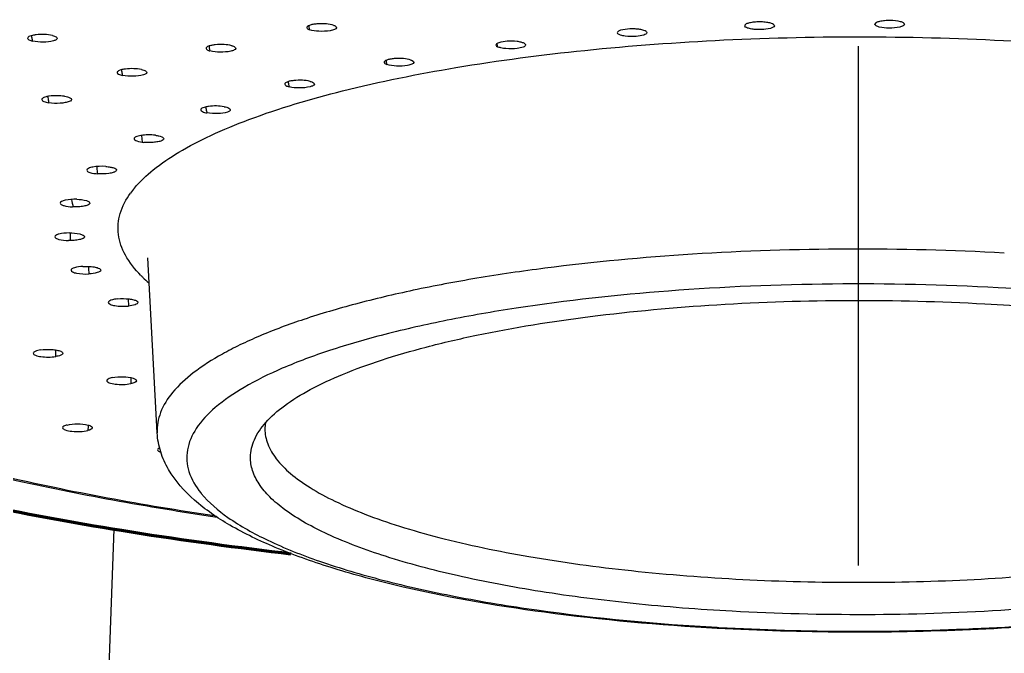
# Model space of a CAD drawing. Extents: x 40119 to 40713, y 15845 to 16265.
# Drawn here: x 40187.08 to 40203.67, y 16175.85 to 16186.53 of the extents above; entities that cross this region are included whole.
import ezdxf

# ---------------------------------------------------------------- set-up
doc = ezdxf.new("R2010")
doc.units = 0
doc.header["$LTSCALE"] = 7
doc.header["$MEASUREMENT"] = 0
doc.linetypes.add('CENTER', pattern=[2, 1.25, -0.25, 0.25, -0.25])
doc.layers.get('0').update_dxf_attribs({"color": 2, "linetype": 'CONTINUOUS'})
doc.layers.add('1', color=1, linetype='CENTER')
doc.layers.add('CL', color=1, linetype='CENTER')

msp = doc.modelspace()

# ---------------------------------------------------------------- linework, layer by layer
at = {"color": 7, "linetype": 'Continuous'}
for p, q in [((40199.29704, 16186.42099), (40199.29877, 16186.41531)), ((40199.79483, 16186.43151), (40199.79624, 16186.42037)), ((40201.4903, 16186.44479), (40201.48995, 16186.45039)), ((40189.15018, 16184.46149), (40189.14059, 16184.57626)), ((40188.39249, 16183.92884), (40188.38578, 16184.05209)), ((40188.26424, 16183.43232), (40188.26287, 16183.42742)), ((40188.17518, 16182.87113), (40188.17478, 16182.86538)), ((40189.39969, 16179.56325), (40189.23974, 16182.51125)), ((40188.66736, 16177.94388), (40187.94025, 16157.1253)), ((40198.83456, 16176.28852), (40198.86103, 16176.28706)), ((40198.83479, 16176.2888), (40198.86103, 16176.28706))]:
    msp.add_line(p, q, dxfattribs=at)
for centre, radius, start, end in [((40196.07399, 16187.30073), 4.21696, 191.972459, 192.373516), ((40190.17258, 16186.83883), 2.9524, 191.342657, 192.089369), ((40195.92909, 16187.26887), 4.0686, 192.372583, 192.962876), ((40190.03253, 16186.80869), 2.80914, 192.086617, 193.259378), ((40193.66355, 16186.77898), 3.46493, 191.579577, 192.153483), ((40200.92034, 16187.34807), 5.92847, 191.930893, 192.143887), ((40200.76792, 16187.31523), 5.77254, 192.143518, 192.45166), ((40193.51627, 16186.74715), 3.31425, 192.151579, 193.044054), ((40197.48353, 16186.72354), 4.32174, 191.768466, 192.171219), ((40197.32758, 16186.68983), 4.1622, 192.170239, 192.763039), ((40191.71483, 16186.24665), 2.9743, 190.911181, 191.675339), ((40191.56381, 16186.21528), 2.82006, 191.672213, 192.887659), ((40194.99135, 16186.15416), 3.45413, 191.190899, 191.793651), ((40194.83217, 16186.1208), 3.29149, 191.791417, 192.739889), ((40190.14984, 16185.69199), 2.63799, 189.999366, 190.959341), ((40189.99365, 16185.66154), 2.47886, 190.954842, 192.490065), ((40193.09499, 16185.57798), 2.92575, 190.235341, 191.053959), ((40192.93054, 16185.54567), 2.75815, 191.050104, 192.373004), ((40190.24299, 16182.66972), 1.59441, 140.224713, 144.068457), ((40189.14472, 16183.68891), 1.2034, 189.228769, 195.306606), ((40181.91386, 16183.13935), 6.03135, 356.811259, 358.037115), ((40190.29144, 16182.44315), 2.05193, 182.139771, 185.621422), ((40190.66276, 16183.73163), 2.15865, 224.620078, 225.836394), ((40190.82733, 16183.90312), 2.39633, 225.870489, 228.951165), ((40191.21558, 16181.83498), 2.30361, 180.402835, 181.051957), ((40190.98845, 16181.82974), 2.07641, 181.022313, 183.542797), ((40189.94128, 16180.91286), 2.25307, 179.211384, 180.02094), ((40190.04001, 16180.91165), 2.3518, 178.906736, 179.214824), ((40189.75468, 16180.91238), 2.06647, 180.009261, 181.723383), ((40191.22835, 16180.38617), 2.27305, 178.400282, 179.805035), ((40191.43721, 16180.38066), 2.48199, 177.584769, 178.40769), ((40190.59399, 16179.54973), 2.36251, 177.463605, 178.670928), ((40190.80858, 16179.54043), 2.5773, 176.640336, 177.468179), ((40191.89044, 16179.63103), 0.67669, 171.368208, 179.971656), ((40191.30909, 16179.49739), 1.50701, 218.743078, 219.239583)]:
    msp.add_arc(centre, radius, start, end, dxfattribs=at)
for points, knots in [([(40192.37542, 16186.42973), (40192.33523, 16186.44473), (40192.2392, 16186.45834), (40192.11976, 16186.45854), (40192.0246, 16186.44722), (40191.97007, 16186.43246), (40191.93321, 16186.41823), (40191.91893, 16186.39821), (40191.92006, 16186.3907)], [0, 0, 0, 0, 0.26930546, 0.59982832, 0.74972698, 0.86977678, 0.95232215, 1, 1, 1, 1]), ([(40192.37542, 16186.42973), (40192.38236, 16186.42713), (40192.39989, 16186.42009), (40192.42183, 16186.40266), (40192.41951, 16186.38992)], [0, 0, 0, 0, 0.36384391, 1, 1, 1, 1]), ([(40199.79483, 16186.43151), (40199.7893, 16186.4428), (40199.75671, 16186.46055), (40199.69839, 16186.47659), (40199.61734, 16186.48681), (40199.52736, 16186.48922), (40199.43997, 16186.48372), (40199.36695, 16186.46909), (40199.31794, 16186.45451), (40199.2958, 16186.43034), (40199.29703, 16186.42099)], [0, 0, 0, 0, 0.07124228, 0.1914028, 0.35108849, 0.52924702, 0.70197274, 0.84721304, 0.9465175, 1, 1, 1, 1]), ([(40199.57814, 16186.35929), (40199.54571, 16186.35824), (40199.48403, 16186.35924), (40199.3997, 16186.36941), (40199.33873, 16186.38528), (40199.30449, 16186.40361), (40199.29877, 16186.41531)], [0, 0, 0, 0, 0.33438062, 0.63662929, 0.86580048, 1, 1, 1, 1]), ([(40199.79649, 16186.42036), (40199.79473, 16186.41082), (40199.77112, 16186.39183), (40199.69888, 16186.36839), (40199.62929, 16186.36097), (40199.57814, 16186.35929)], [0, 0, 0, 0, 0.12482617, 0.34188578, 1, 1, 1, 1]), ([(40201.98956, 16186.44528), (40201.99102, 16186.45492), (40201.96707, 16186.47989), (40201.88663, 16186.5031), (40201.77533, 16186.51518), (40201.65752, 16186.51044), (40201.57662, 16186.49835), (40201.52169, 16186.48255), (40201.49167, 16186.46145), (40201.48995, 16186.45039)], [0, 0, 0, 0, 0.05477739, 0.15789435, 0.48553129, 0.66584365, 0.82368389, 0.93715962, 1, 1, 1, 1]), ([(40201.72987, 16186.38326), (40201.67413, 16186.38383), (40201.59778, 16186.39072), (40201.51878, 16186.41443), (40201.49198, 16186.43446), (40201.49005, 16186.44478)], [0, 0, 0, 0, 0.65675879, 0.87628034, 1, 1, 1, 1]), ([(40201.98956, 16186.44528), (40201.98787, 16186.43424), (40201.95801, 16186.41291), (40201.87292, 16186.38907), (40201.78998, 16186.38264), (40201.72987, 16186.38326)], [0, 0, 0, 0, 0.12189886, 0.34349412, 1, 1, 1, 1]), ([(40187.63284, 16186.26044), (40187.59029, 16186.27034), (40187.49872, 16186.27927), (40187.38784, 16186.27634), (40187.30248, 16186.26227), (40187.25476, 16186.24938), (40187.21384, 16186.22757), (40187.2157, 16186.21042)], [0, 0, 0, 0, 0.30073697, 0.62734981, 0.76918409, 0.88119784, 1, 1, 1, 1]), ([(40187.63284, 16186.26044), (40187.64522, 16186.25756), (40187.66739, 16186.25101), (40187.69718, 16186.23936), (40187.7173, 16186.22044), (40187.71527, 16186.20937)], [0, 0, 0, 0, 0.37569411, 0.66735566, 1, 1, 1, 1]), ([(40189.01759, 16183.68979), (40189.11107, 16183.80226), (40189.34647, 16184.02273), (40189.78151, 16184.31539), (40190.3238, 16184.59576), (40191.23581, 16184.97068), (40192.61311, 16185.37529), (40194.50594, 16185.75508), (40196.65314, 16186.0356), (40199.77977, 16186.2638), (40202.1897, 16186.25554), (40203.80733, 16186.16665)], [0, 0, 0, 0, 0.02873769, 0.06288056, 0.10278127, 0.14848173, 0.25646631, 0.38417693, 0.52754708, 0.68166137, 1, 1, 1, 1]), ([(40191.92006, 16186.3907), (40191.92055, 16186.38742), (40191.92941, 16186.36958), (40191.94933, 16186.36176), (40191.96418, 16186.35621)], [0, 0, 0, 0, 0.17285822, 1, 1, 1, 1]), ([(40192.312, 16186.33981), (40192.25053, 16186.32882), (40192.13347, 16186.32516), (40192.01507, 16186.33718), (40191.96418, 16186.35621)], [0, 0, 0, 0, 0.53473272, 1, 1, 1, 1]), ([(40192.41951, 16186.38992), (40192.41699, 16186.37614), (40192.37473, 16186.35244), (40192.33808, 16186.34448), (40192.312, 16186.33981)], [0, 0, 0, 0, 0.34586585, 1, 1, 1, 1]), ([(40197.63875, 16186.32462), (40197.62722, 16186.33456), (40197.591, 16186.34905), (40197.52718, 16186.36323), (40197.44678, 16186.37067), (40197.33779, 16186.37162), (40197.23942, 16186.35842), (40197.16789, 16186.3355), (40197.14862, 16186.31286), (40197.14958, 16186.3041)], [0, 0, 0, 0, 0.08855276, 0.22007016, 0.38222843, 0.55598482, 0.85537024, 0.94872523, 1, 1, 1, 1]), ([(40197.47095, 16186.24417), (40197.40767, 16186.23928), (40197.31724, 16186.2407), (40197.21379, 16186.26091), (40197.17258, 16186.27648), (40197.15975, 16186.28755)], [0, 0, 0, 0, 0.59858643, 0.84023325, 1, 1, 1, 1]), ([(40197.64896, 16186.30304), (40197.6475, 16186.29491), (40197.6294, 16186.27814), (40197.57016, 16186.25552), (40197.51322, 16186.24745), (40197.47095, 16186.24417)], [0, 0, 0, 0, 0.12825382, 0.34156954, 1, 1, 1, 1]), ([(40197.63875, 16186.32462), (40197.64061, 16186.32301), (40197.64643, 16186.31743), (40197.64996, 16186.30864), (40197.64896, 16186.30304)], [0, 0, 0, 0, 0.30183556, 1, 1, 1, 1]), ([(40187.2157, 16186.21042), (40187.21693, 16186.19906), (40187.24857, 16186.17697), (40187.27786, 16186.16915), (40187.29827, 16186.16439)], [0, 0, 0, 0, 0.35284641, 1, 1, 1, 1]), ([(40187.65134, 16186.16917), (40187.59559, 16186.15317), (40187.47617, 16186.14377), (40187.35707, 16186.1507), (40187.29827, 16186.16439)], [0, 0, 0, 0, 0.48998933, 1, 1, 1, 1]), ([(40187.71527, 16186.20937), (40187.71356, 16186.20006), (40187.6908, 16186.18136), (40187.66707, 16186.17369), (40187.65134, 16186.16917)], [0, 0, 0, 0, 0.36649523, 1, 1, 1, 1]), ([(40190.65617, 16186.08645), (40190.61417, 16186.09828), (40190.52035, 16186.10915), (40190.40613, 16186.10771), (40190.31553, 16186.09421), (40190.26499, 16186.08113), (40190.21969, 16186.05896), (40190.22198, 16186.04077)], [0, 0, 0, 0, 0.28894486, 0.61784773, 0.7632173, 0.87856749, 1, 1, 1, 1]), ([(40190.65617, 16186.08645), (40190.67387, 16186.08145), (40190.70003, 16186.07517), (40190.72331, 16186.04925), (40190.72157, 16186.03973)], [0, 0, 0, 0, 0.65547267, 1, 1, 1, 1]), ([(40195.58004, 16186.12751), (40195.56452, 16186.13568), (40195.52485, 16186.14792), (40195.42988, 16186.16393), (40195.30365, 16186.16665), (40195.18658, 16186.1492), (40195.12146, 16186.12646), (40195.10492, 16186.10515), (40195.10594, 16186.09706)], [0, 0, 0, 0, 0.10570502, 0.2472782, 0.58037034, 0.86322717, 0.9508626, 1, 1, 1, 1]), ([(40195.10594, 16186.09706), (40195.10623, 16186.09468), (40195.11058, 16186.08263), (40195.12225, 16186.07528), (40195.13115, 16186.07058)], [0, 0, 0, 0, 0.19273441, 1, 1, 1, 1]), ([(40195.60531, 16186.096), (40195.60406, 16186.08921), (40195.59084, 16186.07478), (40195.54411, 16186.05357), (40195.49925, 16186.04528), (40195.46571, 16186.04103)], [0, 0, 0, 0, 0.13373805, 0.34478873, 1, 1, 1, 1]), ([(40195.58004, 16186.12751), (40195.58421, 16186.12532), (40195.59578, 16186.11876), (40195.60697, 16186.105), (40195.60531, 16186.096)], [0, 0, 0, 0, 0.33968749, 1, 1, 1, 1]), ([(40190.22198, 16186.04077), (40190.22318, 16186.03117), (40190.24693, 16186.01149), (40190.27123, 16186.00373), (40190.28753, 16185.99912)], [0, 0, 0, 0, 0.36349715, 1, 1, 1, 1]), ([(40190.64075, 16185.99514), (40190.58217, 16185.98126), (40190.463, 16185.97412), (40190.34357, 16185.98331), (40190.28753, 16185.99912)], [0, 0, 0, 0, 0.50834055, 1, 1, 1, 1]), ([(40190.72157, 16186.03973), (40190.71954, 16186.02867), (40190.68943, 16186.00765), (40190.66052, 16185.99982), (40190.64075, 16185.99514)], [0, 0, 0, 0, 0.35628385, 1, 1, 1, 1]), ([(40195.46571, 16186.04103), (40195.40256, 16186.03302), (40195.30941, 16186.03176), (40195.19768, 16186.0472), (40195.14959, 16186.06087), (40195.13115, 16186.07058)], [0, 0, 0, 0, 0.56365806, 0.8154493, 1, 1, 1, 1]), ([(40193.67477, 16185.84556), (40193.63429, 16185.86016), (40193.5385, 16185.87348), (40193.41943, 16185.87338), (40193.32506, 16185.86194), (40193.27113, 16185.84723), (40193.23471, 16185.83297), (40193.22064, 16185.81313), (40193.22175, 16185.80567)], [0, 0, 0, 0, 0.27161357, 0.60177865, 0.75102182, 0.87036836, 0.95241589, 1, 1, 1, 1]), ([(40193.22175, 16185.80567), (40193.22226, 16185.8023), (40193.23171, 16185.78375), (40193.25264, 16185.77595), (40193.26822, 16185.77032)], [0, 0, 0, 0, 0.17091607, 1, 1, 1, 1]), ([(40193.61703, 16185.75539), (40193.55584, 16185.74407), (40193.43841, 16185.73997), (40193.31981, 16185.75169), (40193.26822, 16185.77032)], [0, 0, 0, 0, 0.53155232, 1, 1, 1, 1]), ([(40193.72121, 16185.80489), (40193.71876, 16185.79145), (40193.67804, 16185.76802), (40193.64233, 16185.76007), (40193.61703, 16185.75539)], [0, 0, 0, 0, 0.34687894, 1, 1, 1, 1]), ([(40193.67477, 16185.84556), (40193.68205, 16185.84293), (40193.70028, 16185.83584), (40193.72361, 16185.81809), (40193.72121, 16185.80489)], [0, 0, 0, 0, 0.3658975, 1, 1, 1, 1]), ([(40189.13396, 16185.68579), (40189.09139, 16185.69491), (40189.00102, 16185.70302), (40188.89183, 16185.6995), (40188.80874, 16185.68527), (40188.76217, 16185.67245), (40188.72296, 16185.65097), (40188.72454, 16185.6342)], [0, 0, 0, 0, 0.30521902, 0.63067725, 0.77108378, 0.88191261, 1, 1, 1, 1]), ([(40188.72454, 16185.6342), (40188.72569, 16185.62206), (40188.76099, 16185.59885), (40188.7925, 16185.59108), (40188.81479, 16185.5863)], [0, 0, 0, 0, 0.3483909, 1, 1, 1, 1]), ([(40189.16682, 16185.59479), (40189.11247, 16185.57785), (40188.99322, 16185.56757), (40188.87457, 16185.57348), (40188.81479, 16185.5863)], [0, 0, 0, 0, 0.48217753, 1, 1, 1, 1]), ([(40189.13396, 16185.68579), (40189.1474, 16185.68291), (40189.17156, 16185.67624), (40189.20366, 16185.66446), (40189.22624, 16185.64477), (40189.22408, 16185.633)], [0, 0, 0, 0, 0.37774718, 0.671194, 1, 1, 1, 1]), ([(40189.22408, 16185.633), (40189.22251, 16185.62439), (40189.20255, 16185.60678), (40189.18094, 16185.5992), (40189.16682, 16185.59479)], [0, 0, 0, 0, 0.37166583, 1, 1, 1, 1]), ([(40191.97485, 16185.48644), (40191.93255, 16185.49734), (40191.83977, 16185.50731), (40191.72708, 16185.50516), (40191.63894, 16185.49143), (40191.58967, 16185.4784), (40191.54642, 16185.45652), (40191.5484, 16185.43877)], [0, 0, 0, 0, 0.29441624, 0.62212905, 0.76582792, 0.87962573, 1, 1, 1, 1]), ([(40191.5484, 16185.43877), (40191.54956, 16185.42836), (40191.57689, 16185.40743), (40191.60351, 16185.39964), (40191.62171, 16185.39494)], [0, 0, 0, 0, 0.35790696, 1, 1, 1, 1]), ([(40191.97485, 16185.48644), (40191.99448, 16185.48138), (40192.02284, 16185.47536), (40192.04987, 16185.44786), (40192.04799, 16185.43764)], [0, 0, 0, 0, 0.66110934, 1, 1, 1, 1]), ([(40192.04799, 16185.43764), (40192.04611, 16185.42741), (40192.01957, 16185.40743), (40191.9931, 16185.39967), (40191.97526, 16185.39504)], [0, 0, 0, 0, 0.36072182, 1, 1, 1, 1]), ([(40191.97526, 16185.39504), (40191.91792, 16185.38019), (40191.79851, 16185.37197), (40191.67912, 16185.38013), (40191.62171, 16185.39494)], [0, 0, 0, 0, 0.4997777, 1, 1, 1, 1]), ([(40187.83718, 16185.23525), (40187.79521, 16185.24198), (40187.70944, 16185.24737), (40187.60662, 16185.24205), (40187.53116, 16185.22736), (40187.48858, 16185.21486), (40187.45457, 16185.19438), (40187.4556, 16185.17897)], [0, 0, 0, 0, 0.31915997, 0.64090822, 0.77676284, 0.88401251, 1, 1, 1, 1]), ([(40187.4556, 16185.17897), (40187.4566, 16185.16408), (40187.50523, 16185.13751), (40187.54442, 16185.1301), (40187.57345, 16185.12544)], [0, 0, 0, 0, 0.33661993, 1, 1, 1, 1]), ([(40187.91771, 16185.14626), (40187.89644, 16185.1374), (40187.84456, 16185.12496), (40187.72945, 16185.11252), (40187.63565, 16185.11546), (40187.57345, 16185.12544)], [0, 0, 0, 0, 0.19893358, 0.45623707, 1, 1, 1, 1]), ([(40187.83718, 16185.23525), (40187.85436, 16185.23249), (40187.88568, 16185.22567), (40187.92579, 16185.21352), (40187.95763, 16185.1916), (40187.95503, 16185.17729)], [0, 0, 0, 0, 0.38200852, 0.68078547, 1, 1, 1, 1]), ([(40187.95503, 16185.17729), (40187.95451, 16185.17438), (40187.94698, 16185.159), (40187.93027, 16185.15149), (40187.91771, 16185.14626)], [0, 0, 0, 0, 0.17879841, 1, 1, 1, 1]), ([(40190.52656, 16185.05993), (40190.48423, 16185.06772), (40190.39627, 16185.07436), (40190.29043, 16185.06985), (40190.21145, 16185.0554), (40190.16695, 16185.04273), (40190.13059, 16185.02189), (40190.13173, 16185.00581)], [0, 0, 0, 0, 0.3127404, 0.63606388, 0.77399254, 0.88290673, 1, 1, 1, 1]), ([(40190.13173, 16185.00581), (40190.1327, 16184.99223), (40190.17499, 16184.96699), (40190.21058, 16184.95943), (40190.23645, 16184.95466)], [0, 0, 0, 0, 0.34111093, 1, 1, 1, 1]), ([(40190.58512, 16184.9698), (40190.53363, 16184.95112), (40190.41506, 16184.93935), (40190.29768, 16184.94338), (40190.23645, 16184.95466)], [0, 0, 0, 0, 0.46799415, 1, 1, 1, 1]), ([(40190.52656, 16185.05993), (40190.54198, 16185.05709), (40190.5699, 16185.0503), (40190.60625, 16185.03831), (40190.6336, 16185.01735), (40190.63122, 16185.00425)], [0, 0, 0, 0, 0.38050333, 0.67692192, 1, 1, 1, 1]), ([(40190.63122, 16185.00425), (40190.63062, 16185.00094), (40190.62097, 16184.98292), (40190.60045, 16184.97536), (40190.58512, 16184.9698)], [0, 0, 0, 0, 0.17101374, 1, 1, 1, 1]), ([(40189.36937, 16184.57766), (40189.32845, 16184.58282), (40189.24674, 16184.58625), (40189.14936, 16184.57978), (40189.07959, 16184.56494), (40189.04006, 16184.55262), (40189.00942, 16184.53313), (40189.01009, 16184.51866)], [0, 0, 0, 0, 0.32818686, 0.6473097, 0.77980677, 0.88474436, 1, 1, 1, 1]), ([(40189.01009, 16184.51866), (40189.01045, 16184.51105), (40189.02577, 16184.49348), (40189.0819, 16184.47117), (40189.13567, 16184.46362), (40189.17579, 16184.45857)], [0, 0, 0, 0, 0.12503681, 0.33606537, 1, 1, 1, 1]), ([(40189.48447, 16184.49124), (40189.46766, 16184.48233), (40189.42416, 16184.46933), (40189.35056, 16184.4578), (40189.26521, 16184.45412), (40189.20545, 16184.45483), (40189.17579, 16184.45857)], [0, 0, 0, 0, 0.18233453, 0.4294929, 0.71358265, 1, 1, 1, 1]), ([(40189.36937, 16184.57766), (40189.38946, 16184.57512), (40189.42649, 16184.56842), (40189.47276, 16184.55609), (40189.51251, 16184.53289), (40189.50949, 16184.51652)], [0, 0, 0, 0, 0.38294528, 0.6851922, 1, 1, 1, 1]), ([(40189.50949, 16184.51652), (40189.50907, 16184.51422), (40189.50427, 16184.5028), (40189.4931, 16184.49581), (40189.48447, 16184.49124)], [0, 0, 0, 0, 0.19319195, 1, 1, 1, 1]), ([(40188.53477, 16184.05275), (40188.46123, 16184.05839), (40188.35689, 16184.05282), (40188.25362, 16184.03075), (40188.21349, 16184.00347), (40188.2139, 16183.99049)], [0, 0, 0, 0, 0.65548913, 0.88457897, 1, 1, 1, 1]), ([(40188.2139, 16183.99049), (40188.21416, 16183.98218), (40188.23188, 16183.96292), (40188.29526, 16183.93982), (40188.35606, 16183.93166), (40188.40155, 16183.92817)], [0, 0, 0, 0, 0.12158542, 0.33243513, 1, 1, 1, 1]), ([(40188.70329, 16183.9724), (40188.69095, 16183.96165), (40188.65132, 16183.94629), (40188.55102, 16183.92615), (40188.46319, 16183.92344), (40188.40155, 16183.92817)], [0, 0, 0, 0, 0.15911539, 0.39923799, 1, 1, 1, 1]), ([(40188.53477, 16184.05275), (40188.55965, 16184.05084), (40188.6064, 16184.04479), (40188.663, 16184.03229), (40188.71701, 16184.0078), (40188.71332, 16183.98774)], [0, 0, 0, 0, 0.38118868, 0.68847652, 1, 1, 1, 1]), ([(40189.12627, 16182.21539), (40189.02496, 16182.31807), (40188.8545, 16182.52823), (40188.71986, 16182.8986), (40188.7547, 16183.27826), (40188.87586, 16183.50015), (40188.95197, 16183.60535)], [0, 0, 0, 0, 0.2806638, 0.51943637, 0.74736313, 1, 1, 1, 1]), ([(40188.04552, 16183.4995), (40187.97979, 16183.5016), (40187.88874, 16183.49461), (40187.79693, 16183.47167), (40187.76472, 16183.44647), (40187.76496, 16183.43503)], [0, 0, 0, 0, 0.66287786, 0.8845999, 1, 1, 1, 1]), ([(40187.76496, 16183.43503), (40187.76514, 16183.42601), (40187.78613, 16183.40552), (40187.85582, 16183.38227), (40187.92335, 16183.37325), (40187.97352, 16183.37164)], [0, 0, 0, 0, 0.11990575, 0.33287985, 1, 1, 1, 1]), ([(40188.26287, 16183.42742), (40188.25706, 16183.4153), (40188.22119, 16183.39656), (40188.15796, 16183.38061), (40188.07055, 16183.37053), (40188.00687, 16183.37057), (40187.97352, 16183.37164)], [0, 0, 0, 0, 0.13388319, 0.36435717, 0.66756237, 1, 1, 1, 1]), ([(40188.04552, 16183.4995), (40188.09949, 16183.49777), (40188.16372, 16183.49281), (40188.23093, 16183.46831), (40188.25329, 16183.45717), (40188.26606, 16183.44121), (40188.26447, 16183.43232)], [0, 0, 0, 0, 0.67658779, 0.79501597, 0.88685251, 1, 1, 1, 1]), ([(40187.91493, 16182.93299), (40187.85779, 16182.93236), (40187.78012, 16182.9243), (40187.70068, 16182.90098), (40187.67541, 16182.8781), (40187.67559, 16182.86811)], [0, 0, 0, 0, 0.66752356, 0.88331576, 1, 1, 1, 1]), ([(40187.91493, 16182.93299), (40187.97509, 16182.93364), (40188.05813, 16182.92728), (40188.14338, 16182.90342), (40188.17339, 16182.88219), (40188.17518, 16182.87113)], [0, 0, 0, 0, 0.65596351, 0.87778702, 1, 1, 1, 1]), ([(40187.67559, 16182.86811), (40187.67578, 16182.85842), (40187.69971, 16182.83671), (40187.7756, 16182.81358), (40187.84952, 16182.80342), (40187.90402, 16182.80401)], [0, 0, 0, 0, 0.11852563, 0.33381438, 1, 1, 1, 1]), ([(40188.1751, 16182.86537), (40188.17294, 16182.85387), (40188.1411, 16182.83243), (40188.08336, 16182.81684), (40187.99923, 16182.80452), (40187.9371, 16182.80436), (40187.90402, 16182.80401)], [0, 0, 0, 0, 0.12273085, 0.3461946, 0.65290511, 1, 1, 1, 1]), ([(40203.67025, 16182.59364), (40202.79397, 16182.64179), (40201.04089, 16182.685), (40198.45721, 16182.60161), (40196.37088, 16182.40925), (40194.80601, 16182.17976), (40193.7404, 16181.97993), (40192.76813, 16181.75105), (40191.90119, 16181.49602), (40191.2538, 16181.25672), (40190.79912, 16181.0519), (40190.42069, 16180.85672), (40190.02559, 16180.60732), (40189.66296, 16180.27844), (40189.43827, 16179.9306), (40189.39346, 16179.67859), (40189.3997, 16179.56325)], [0, 0, 0, 0, 0.17310898, 0.34566526, 0.50965014, 0.58605638, 0.65757484, 0.72344125, 0.78299687, 0.83572584, 0.85942703, 0.88131922, 0.91969309, 0.95126306, 0.97721542, 1, 1, 1, 1]), ([(40188.14656, 16182.36864), (40188.09834, 16182.36602), (40188.03387, 16182.35749), (40187.96705, 16182.33398), (40187.94812, 16182.31367), (40187.94816, 16182.30503)], [0, 0, 0, 0, 0.66992097, 0.88016965, 1, 1, 1, 1]), ([(40187.94816, 16182.30503), (40187.94822, 16182.29267), (40187.98501, 16182.26726), (40188.08229, 16182.24423), (40188.17993, 16182.23839), (40188.24938, 16182.24215)], [0, 0, 0, 0, 0.11673968, 0.34288919, 1, 1, 1, 1]), ([(40188.14656, 16182.36864), (40188.17903, 16182.3704), (40188.24188, 16182.37056), (40188.32892, 16182.36224), (40188.39552, 16182.34694), (40188.43321, 16182.33027), (40188.44263, 16182.31869)], [0, 0, 0, 0, 0.31959445, 0.61771219, 0.85329145, 1, 1, 1, 1]), ([(40188.44766, 16182.30235), (40188.44606, 16182.29351), (40188.42525, 16182.27559), (40188.35945, 16182.2525), (40188.29616, 16182.24469), (40188.24938, 16182.24215)], [0, 0, 0, 0, 0.12627634, 0.34132184, 1, 1, 1, 1]), ([(40203.56644, 16182.00966), (40202.63758, 16182.06069), (40200.78434, 16182.10055), (40198.07176, 16181.98857), (40195.90649, 16181.75305), (40194.31579, 16181.47661), (40193.26525, 16181.24078), (40192.33575, 16180.97401), (40191.54083, 16180.68043), (40190.89102, 16180.36463), (40190.39403, 16180.02952), (40190.05217, 16179.67614), (40189.90489, 16179.34708), (40189.89242, 16179.09285), (40189.9427, 16178.83667), (40190.04805, 16178.66099), (40190.13369, 16178.55426)], [0, 0, 0, 0, 0.18392567, 0.36619454, 0.53645636, 0.61409576, 0.68531602, 0.74923205, 0.80515508, 0.85266607, 0.89175685, 0.92313244, 0.94881834, 0.96078686, 0.97294451, 1, 1, 1, 1]), ([(40210.51064, 16180.81599), (40210.06144, 16180.98333), (40209.05844, 16181.27966), (40207.41558, 16181.6153), (40205.55487, 16181.86813), (40204.24578, 16181.97233), (40203.56644, 16182.00966)], [0, 0, 0, 0, 0.20346273, 0.44288291, 0.71121443, 1, 1, 1, 1]), ([(40188.7341, 16181.82183), (40188.69483, 16181.81785), (40188.64532, 16181.81195), (40188.57485, 16181.77989), (40188.57537, 16181.76111)], [0, 0, 0, 0, 0.67753068, 1, 1, 1, 1]), ([(40188.7341, 16181.82183), (40188.79755, 16181.82823), (40188.88956, 16181.82811), (40188.99752, 16181.8102), (40189.04217, 16181.79556), (40189.05792, 16181.78514)], [0, 0, 0, 0, 0.58103153, 0.82786973, 1, 1, 1, 1]), ([(40189.05792, 16181.78514), (40189.06081, 16181.78322), (40189.06935, 16181.77707), (40189.07608, 16181.76577), (40189.07477, 16181.75858)], [0, 0, 0, 0, 0.32171196, 1, 1, 1, 1]), ([(40190.9704, 16179.15454), (40190.97132, 16179.25483), (40191.02415, 16179.47186), (40191.23311, 16179.76785), (40191.55872, 16180.04882), (40191.99849, 16180.31678), (40192.54875, 16180.57059), (40193.20407, 16180.80758), (40193.95709, 16181.02491), (40195.12429, 16181.29484), (40196.75663, 16181.55581), (40198.86327, 16181.74747), (40201.08449, 16181.81734), (40202.5907, 16181.77983), (40203.34345, 16181.73846)], [0, 0, 0, 0, 0.02289432, 0.0493258, 0.08150084, 0.1204568, 0.16652186, 0.21961039, 0.27938391, 0.34532644, 0.49297957, 0.65629157, 0.82790944, 1, 1, 1, 1]), ([(40190.40681, 16178.14105), (40189.23521, 16178.31398), (40187.06111, 16178.70295), (40184.49424, 16179.37996), (40182.7453, 16180.01765), (40181.6625, 16180.50704), (40180.75155, 16181.03123), (40180.22946, 16181.43104), (40180.00654, 16181.63955)], [0, 0, 0, 0, 0.32017932, 0.59663716, 0.71634199, 0.82312159, 0.91747672, 1, 1, 1, 1]), ([(40180.11921, 16181.7553), (40180.30109, 16181.55136), (40180.75558, 16181.15341), (40181.58755, 16180.62843), (40182.62033, 16180.12767), (40183.84447, 16179.65628), (40185.2486, 16179.21873), (40187.42692, 16178.66558), (40189.15664, 16178.35081), (40190.35767, 16178.17085)], [0, 0, 0, 0, 0.07454353, 0.1635491, 0.26775938, 0.38712301, 0.5210806, 0.66871508, 1, 1, 1, 1]), ([(40188.57537, 16181.76111), (40188.57575, 16181.74712), (40188.62014, 16181.71991), (40188.69273, 16181.7054), (40188.79981, 16181.69475), (40188.87661, 16181.69746), (40188.916, 16181.70143)], [0, 0, 0, 0, 0.11755848, 0.35176213, 0.66735571, 1, 1, 1, 1]), ([(40189.07477, 16181.75858), (40189.07342, 16181.75112), (40189.05782, 16181.73549), (40189.00481, 16181.71349), (40188.95393, 16181.70526), (40188.916, 16181.70143)], [0, 0, 0, 0, 0.13068181, 0.3426821, 1, 1, 1, 1]), ([(40203.34345, 16181.73846), (40203.89874, 16181.70795), (40204.97445, 16181.62486), (40206.51626, 16181.4285), (40207.90674, 16181.16925), (40209.10766, 16180.85519), (40210.08566, 16180.49586), (40210.73937, 16180.14609), (40211.11501, 16179.83932), (40211.30697, 16179.61858), (40211.42723, 16179.39042), (40211.45639, 16179.23053), (40211.45707, 16179.15454)], [0, 0, 0, 0, 0.18783451, 0.3642579, 0.52471712, 0.66528286, 0.78296024, 0.87616959, 0.91385782, 0.9462154, 0.97433321, 1, 1, 1, 1]), ([(40187.43287, 16180.96121), (40187.40216, 16180.95647), (40187.36199, 16180.95044), (40187.3102, 16180.91977), (40187.31129, 16180.90474)], [0, 0, 0, 0, 0.6734919, 1, 1, 1, 1]), ([(40187.43287, 16180.96121), (40187.49529, 16180.97084), (40187.58903, 16180.97348), (40187.70363, 16180.96051), (40187.75487, 16180.94785), (40187.77568, 16180.93884)], [0, 0, 0, 0, 0.54720501, 0.80356479, 1, 1, 1, 1]), ([(40187.77568, 16180.93884), (40187.78129, 16180.93641), (40187.79606, 16180.92956), (40187.81273, 16180.91365), (40187.81072, 16180.90267)], [0, 0, 0, 0, 0.35422909, 1, 1, 1, 1]), ([(40187.31129, 16180.90474), (40187.31243, 16180.88888), (40187.3652, 16180.86091), (40187.44695, 16180.8465), (40187.56511, 16180.83823), (40187.64805, 16180.84389), (40187.68915, 16180.85023)], [0, 0, 0, 0, 0.12108109, 0.36466424, 0.68324361, 1, 1, 1, 1]), ([(40187.81072, 16180.90267), (40187.80793, 16180.88746), (40187.7591, 16180.86276), (40187.71851, 16180.85476), (40187.68915, 16180.85023)], [0, 0, 0, 0, 0.34228538, 1, 1, 1, 1]), ([(40188.64291, 16180.49482), (40188.61892, 16180.48985), (40188.58603, 16180.4833), (40188.54825, 16180.45568), (40188.54924, 16180.44332)], [0, 0, 0, 0, 0.66410649, 1, 1, 1, 1]), ([(40188.54924, 16180.44332), (40188.5498, 16180.43639), (40188.56266, 16180.42081), (40188.61096, 16180.3985), (40188.70277, 16180.38195), (40188.82564, 16180.37732), (40188.91365, 16180.38529), (40188.95531, 16180.3939)], [0, 0, 0, 0, 0.04922774, 0.12784375, 0.37863928, 0.69883238, 1, 1, 1, 1]), ([(40188.64291, 16180.49482), (40188.70307, 16180.50727), (40188.82147, 16180.51274), (40188.9406, 16180.50209), (40188.99431, 16180.48474)], [0, 0, 0, 0, 0.52118256, 1, 1, 1, 1]), ([(40189.04882, 16180.44131), (40189.04657, 16180.42895), (40189.01073, 16180.40652), (40188.97809, 16180.39861), (40188.95531, 16180.3939)], [0, 0, 0, 0, 0.35062771, 1, 1, 1, 1]), ([(40188.99431, 16180.48474), (40189.00275, 16180.48201), (40189.02331, 16180.47478), (40189.0515, 16180.45606), (40189.04882, 16180.44131)], [0, 0, 0, 0, 0.37191114, 1, 1, 1, 1]), ([(40187.88063, 16179.69645), (40187.86126, 16179.6915), (40187.83355, 16179.68471), (40187.80537, 16179.65941), (40187.80644, 16179.64894)], [0, 0, 0, 0, 0.65517079, 1, 1, 1, 1]), ([(40187.80644, 16179.64894), (40187.8072, 16179.64156), (40187.82206, 16179.62542), (40187.8744, 16179.60283), (40187.97262, 16179.58659), (40188.10049, 16179.58393), (40188.19086, 16179.59399), (40188.23212, 16179.60452)], [0, 0, 0, 0, 0.05025112, 0.13201716, 0.39001025, 0.7117751, 1, 1, 1, 1]), ([(40187.88063, 16179.69645), (40187.93817, 16179.71115), (40188.05755, 16179.71921), (40188.17697, 16179.71088), (40188.23418, 16179.69592)], [0, 0, 0, 0, 0.50111158, 1, 1, 1, 1]), ([(40188.30609, 16179.64744), (40188.30419, 16179.63708), (40188.2771, 16179.61694), (40188.25025, 16179.60916), (40188.23212, 16179.60452)], [0, 0, 0, 0, 0.35999384, 1, 1, 1, 1]), ([(40188.23418, 16179.69592), (40188.2535, 16179.69086), (40188.28152, 16179.68481), (40188.30794, 16179.65755), (40188.30609, 16179.64744)], [0, 0, 0, 0, 0.66027715, 1, 1, 1, 1]), ([(40191.21375, 16179.63136), (40191.21375, 16179.54539), (40191.25101, 16179.36177), (40191.40693, 16179.10472), (40191.65429, 16178.85862), (40191.99026, 16178.62206), (40192.41265, 16178.39545), (40192.91829, 16178.18044), (40193.50288, 16177.97892), (40194.41861, 16177.72025), (40195.71952, 16177.45226), (40197.43028, 16177.22093), (40199.28522, 16177.07827), (40200.5632, 16177.0463), (40201.21373, 16177.0463)], [0, 0, 0, 0, 0.02397556, 0.05087032, 0.08272411, 0.12063896, 0.16508827, 0.21616385, 0.2737138, 0.33742013, 0.48142281, 0.64366401, 0.81858118, 1, 1, 1, 1]), ([(40201.21373, 16177.0463), (40201.86426, 16177.0463), (40203.14224, 16177.07827), (40204.99718, 16177.22093), (40206.70794, 16177.45225), (40208.00885, 16177.72025), (40208.92458, 16177.97891), (40209.50917, 16178.18044), (40210.01482, 16178.39544), (40210.4372, 16178.62206), (40210.77318, 16178.85862), (40211.02053, 16179.10472), (40211.17645, 16179.36177), (40211.21372, 16179.54539), (40211.21372, 16179.63136)], [0, 0, 0, 0, 0.18141814, 0.35633479, 0.51857586, 0.66257894, 0.72628548, 0.7838356, 0.83491133, 0.87936076, 0.91727573, 0.94912961, 0.97602442, 1, 1, 1, 1]), ([(40190.02688, 16178.43102), (40189.85799, 16178.57956), (40189.63029, 16178.83377), (40189.44588, 16179.23874), (40189.40558, 16179.45478), (40189.39969, 16179.56325)], [0, 0, 0, 0, 0.50905741, 0.75414573, 1, 1, 1, 1]), ([(40189.44145, 16179.31185), (40189.43587, 16179.30946), (40189.42108, 16179.30249), (40189.40409, 16179.28765), (40189.40525, 16179.27648)], [0, 0, 0, 0, 0.350864, 1, 1, 1, 1]), ([(40189.40525, 16179.27648), (40189.40616, 16179.26766), (40189.42691, 16179.24907), (40189.44887, 16179.2415), (40189.46344, 16179.23695)], [0, 0, 0, 0, 0.36742892, 1, 1, 1, 1]), ([(40199.08401, 16176.55825), (40198.52687, 16176.58886), (40197.44773, 16176.6723), (40195.90139, 16176.86964), (40194.5077, 16177.13024), (40193.30519, 16177.44592), (40192.32749, 16177.80701), (40191.67536, 16178.15859), (40191.30243, 16178.46698), (40191.11303, 16178.68882), (40190.996, 16178.91821), (40190.96971, 16179.07849), (40190.9704, 16179.15454)], [0, 0, 0, 0, 0.18820375, 0.36491682, 0.52554901, 0.66614218, 0.78368864, 0.87662392, 0.9141454, 0.94634308, 0.97434784, 1, 1, 1, 1]), ([(40211.45707, 16179.15454), (40211.45796, 16179.05432), (40211.40909, 16178.83683), (40211.20411, 16178.53928), (40210.88167, 16178.25713), (40210.44443, 16177.98805), (40209.89599, 16177.73313), (40209.24177, 16177.49503), (40208.48912, 16177.27662), (40207.32114, 16177.00518), (40205.68636, 16176.74271), (40203.57548, 16176.54982), (40201.34886, 16176.47928), (40199.83875, 16176.51678), (40199.08401, 16176.55825)], [0, 0, 0, 0, 0.02285613, 0.0491479, 0.08114999, 0.11994089, 0.16586841, 0.2188562, 0.2785695, 0.34449233, 0.4922185, 0.65572564, 0.82761501, 1, 1, 1, 1]), ([(40190.1419, 16178.54411), (40190.26935, 16178.38807), (40190.6255, 16178.08866), (40191.30475, 16177.71573), (40192.18222, 16177.36962), (40193.24207, 16177.05834), (40194.46471, 16176.78799), (40196.34057, 16176.48042), (40197.81758, 16176.34506), (40198.83456, 16176.28852)], [0, 0, 0, 0, 0.06621081, 0.15066525, 0.25404439, 0.37551247, 0.51336196, 0.66527384, 1, 1, 1, 1]), ([(40198.86103, 16176.28706), (40200.33174, 16176.20624), (40202.52265, 16176.19897), (40205.3646, 16176.40725), (40207.3152, 16176.66304), (40209.03337, 16177.00916), (40210.28245, 16177.3778), (40211.10828, 16177.71941), (40211.59836, 16177.9747), (40211.99065, 16178.2411), (40212.20208, 16178.44189), (40212.28564, 16178.54424)], [0, 0, 0, 0, 0.31875473, 0.47302882, 0.61648316, 0.74418089, 0.85203902, 0.89763365, 0.93740652, 0.97140712, 1, 1, 1, 1]), ([(40198.8336, 16176.27081), (40197.86128, 16176.32424), (40196.03353, 16176.48813), (40193.85665, 16176.86607), (40192.35084, 16177.27387), (40191.42291, 16177.60317), (40190.64977, 16177.97201), (40190.20981, 16178.27013), (40190.02688, 16178.43102)], [0, 0, 0, 0, 0.31820809, 0.59910884, 0.72059058, 0.82765025, 0.92039341, 1, 1, 1, 1]), ([(40212.40059, 16178.43102), (40212.13917, 16178.2011), (40211.46757, 16177.79183), (40210.2644, 16177.32075), (40208.78265, 16176.92117), (40207.05641, 16176.60064), (40205.13551, 16176.36702), (40202.37429, 16176.18115), (40200.25422, 16176.19275), (40198.8336, 16176.27081)], [0, 0, 0, 0, 0.07492118, 0.16712903, 0.27764578, 0.40459964, 0.54471214, 0.69381717, 1, 1, 1, 1])]:
    msp.add_open_spline(points, degree=3, knots=knots, dxfattribs=at)
for points in [[(40197.14958, 16186.3041), (40197.15028, 16186.29766), (40197.15486, 16186.29179), (40197.15975, 16186.28755)], [(40188.71332, 16183.98774), (40188.71221, 16183.98174), (40188.7079, 16183.97641), (40188.70329, 16183.9724)], [(40188.44263, 16182.31869), (40188.44622, 16182.31426), (40188.44867, 16182.30795), (40188.44766, 16182.30235)]]:
    msp.add_open_spline(points, degree=3, dxfattribs=at)
at = {"layer": '1', "color": 7, "linetype": 'Continuous', "lineweight": 70}
msp.add_open_spline([(40177.10452, 16183.60306), (40177.13568, 16183.39502), (40177.29439, 16182.8278), (40177.86607, 16181.95984), (40178.90204, 16181.06522), (40180.31939, 16180.25199), (40182.07439, 16179.5266), (40184.10783, 16178.89313), (40186.37389, 16178.3501), (40188.85875, 16177.89285), (40190.64473, 16177.6468), (40191.59934, 16177.5352), (40191.65218, 16177.52908)], degree=3, knots=[0, 0, 0, 0, 0.032792666, 0.090701961, 0.160156655, 0.245422038, 0.345742186, 0.457176594, 0.578844796, 0.710675235, 0.852933746, 0.861267704, 0.861267704, 0.861267704, 0.861267704], dxfattribs=at)
at = {"layer": 'CL'}
msp.add_line((40201.21372, 15897.32716), (40201.21372, 16238.14448), dxfattribs=at)

doc.saveas('drawing.dxf')
